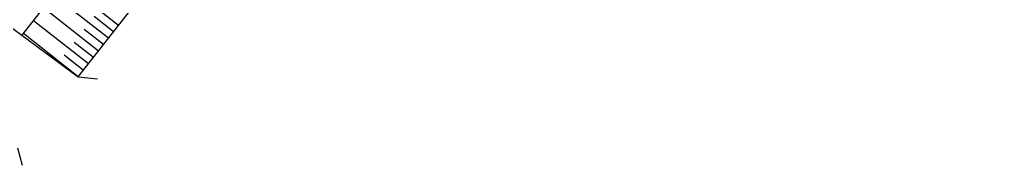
# Model space of a CAD drawing. Extents: x -196763 to -87623, y -65703 to -55832.
# Drawn here: x -87647.67 to -87623.34, y -65465.22 to -65461.66 of the extents above; entities that cross this region are included whole.
import ezdxf

# ---------------------------------------------------------------- set-up
doc = ezdxf.new("R2010")
doc.units = 0
doc.header["$MEASUREMENT"] = 0
doc.layers.add('LEVTP_MURO', color=1, linetype='Continuous')
doc.layers.add('LEVTP_RIBEIRA', color=8, linetype='Continuous')

msp = doc.modelspace()

# ---------------------------------------------------------------- linework, layer by layer
at = {"layer": 'LEVTP_MURO', "linetype": 'Continuous'}
for p, q in [((-87649.614, -65460.562), (-87646.23, -65463.053)), ((-87646.23, -65463.053), (-87645.755, -65463.106)), ((-87647.721, -65464.796), (-87647.607, -65465.22))]:
    msp.add_line(p, q, dxfattribs=at)
at = {"layer": 'LEVTP_RIBEIRA', "color": 120, "linetype": 'Continuous'}
msp.add_lwpolyline([(-87647.61, -65462.037), (-87643.853, -65457.245), (-87641.854, -65454.995), (-87635.804, -65448.035), (-87629.648, -65440.62), (-87624.405, -65434.809)], dxfattribs=at)
at = {"layer": 'LEVTP_RIBEIRA', "color": 1, "linetype": 'Continuous'}
msp.add_lwpolyline([(-87646.23, -65463.053), (-87642.784, -65458.657), (-87640.785, -65456.407), (-87634.735, -65449.447), (-87628.579, -65442.032), (-87623.336, -65436.221)], dxfattribs=at)
at = {"layer": 'LEVTP_RIBEIRA', "linetype": 'Continuous'}
for points in [[(-87645.243, -65461.794), (-87646.591, -65460.737)], [(-87645.49, -65462.109), (-87646.837, -65461.052)], [(-87645.737, -65462.423), (-87647.084, -65461.367)], [(-87645.366, -65461.951), (-87645.838, -65461.581)], [(-87645.983, -65462.738), (-87647.331, -65461.682)], [(-87646.23, -65463.053), (-87647.578, -65461.997)], [(-87645.613, -65462.266), (-87646.085, -65461.896)], [(-87645.86, -65462.581), (-87646.332, -65462.211)], [(-87646.107, -65462.896), (-87646.578, -65462.526)]]:
    msp.add_lwpolyline(points, dxfattribs=at)

doc.saveas('drawing.dxf')
